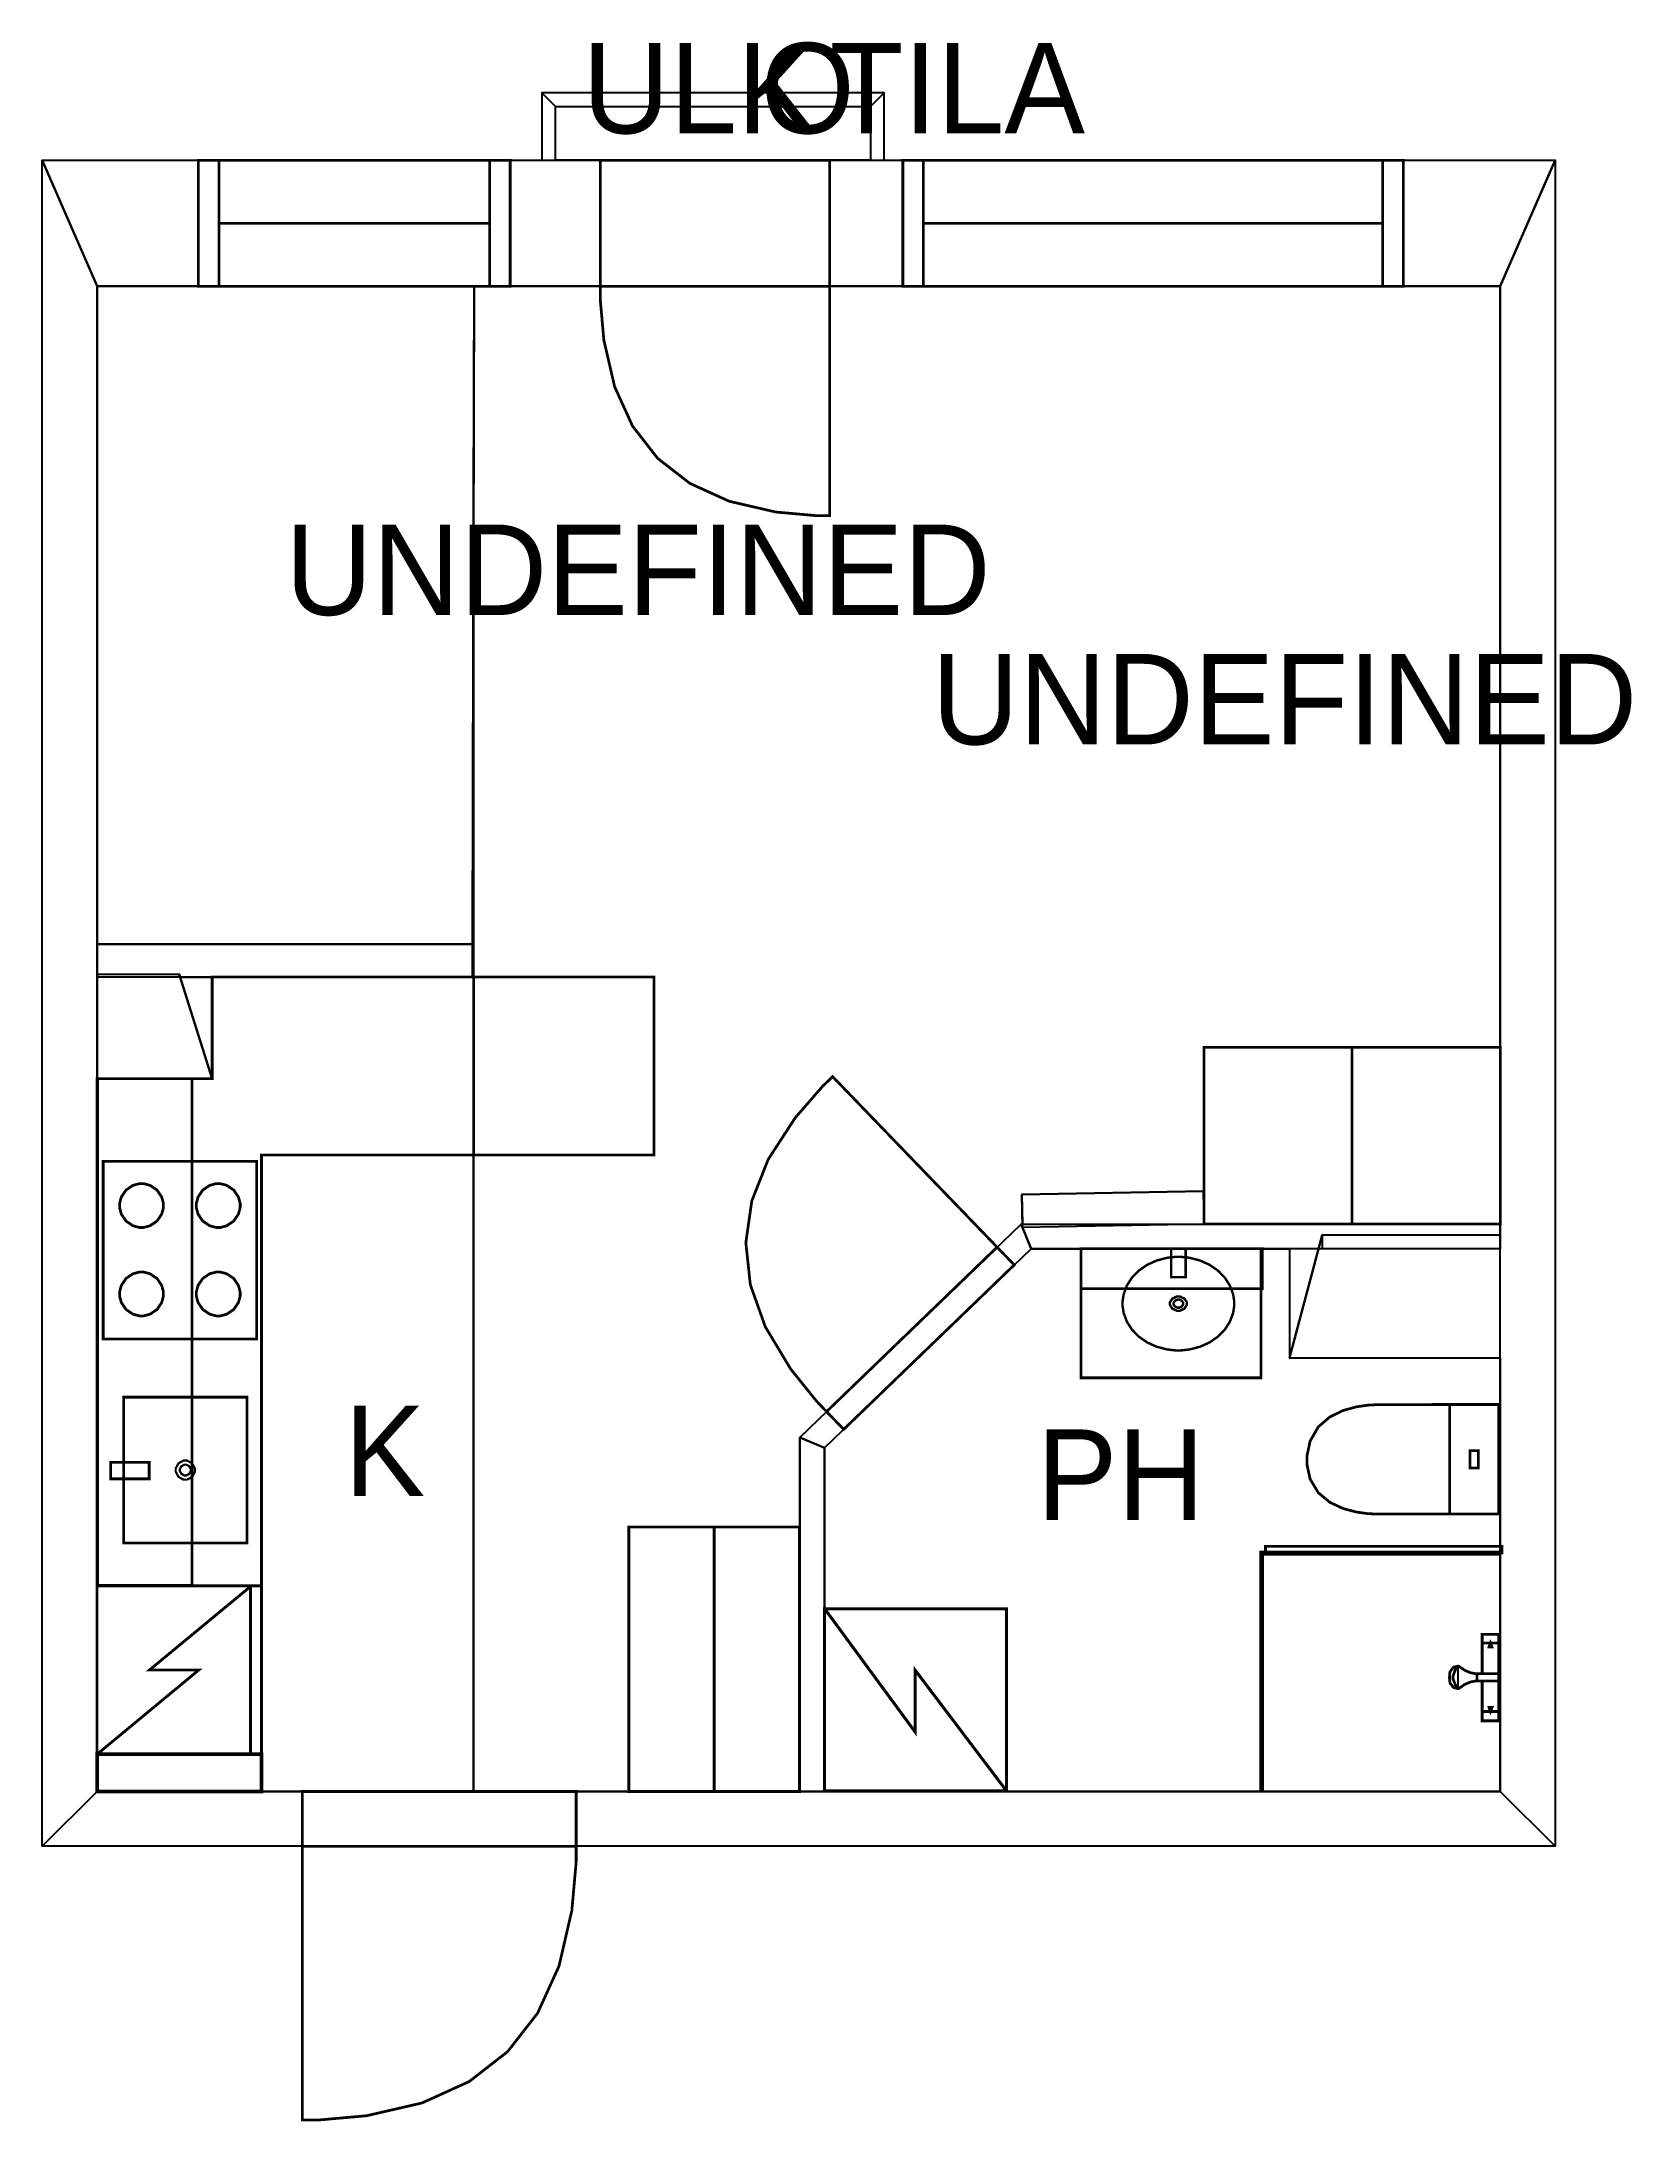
# Model space of a CAD drawing. Extents: x 1.27 to 7.31, y 0.01 to 7.91.
import ezdxf

# ---------------------------------------------------------------- set-up
doc = ezdxf.new("R2010")
doc.units = 0
doc.layers.get('0').update_dxf_attribs({"linetype": 'CONTINUOUS'})

msp = doc.modelspace()

# ---------------------------------------------------------------- linework, layer by layer
at = {"color": 0}
for points, const_width in [([(3.22114, 7.66613), (4.41835, 7.66613), (4.47043, 7.71821), (3.16906, 7.71821), (3.22114, 7.66613)], 0.00208), ([(3.22114, 7.46186), (3.22114, 7.66613), (3.16906, 7.71821), (3.16906, 7.46186), (3.22114, 7.46186)], 0.00208), ([(4.41835, 7.66613), (4.41835, 7.46186), (4.47043, 7.46186), (4.47043, 7.71821), (4.41835, 7.66613)], 0.00208), ([(3.22114, 7.66613), (4.41835, 7.66613), (4.41835, 7.46186), (3.22114, 7.46186), (3.22114, 7.66613)], 0.00208), ([(1.27013, 7.46186), (7.02072, 7.46186), (6.81239, 6.98269), (1.47846, 6.98269), (1.27013, 7.46186)], 0.00208), ([(1.27013, 1.05208), (1.27013, 7.46186), (1.47846, 6.98269), (1.47846, 1.26042), (1.27013, 1.05208)], 0.00208), ([(1.86344, 7.46186), (3.04878, 7.46186), (3.04878, 6.98269), (1.86344, 6.98269), (1.86344, 7.46186)], 0.01042), ([(1.86344, 7.46186), (3.04878, 7.46186), (3.04878, 6.98269), (1.86344, 6.98269), (1.86344, 7.46186)], 0.01042), ([(3.39133, 7.46186), (4.26335, 7.46186), (4.26335, 6.98269), (3.39133, 6.98269), (3.39133, 7.46186)], 0.01042), ([(3.39133, 7.46186), (4.26335, 7.46186), (4.26335, 6.98269), (3.39133, 6.98269), (3.39133, 7.46186)], 0.01042), ([(4.54135, 7.46186), (6.44363, 7.46186), (6.44363, 6.98269), (4.54135, 6.98269), (4.54135, 7.46186)], 0.01042), ([(4.54135, 7.46186), (6.44363, 7.46186), (6.44363, 6.98269), (4.54135, 6.98269), (4.54135, 7.46186)], 0.01042), ([(7.02072, 7.46186), (7.02072, 1.05208), (6.81239, 1.26042), (6.81239, 6.98269), (7.02072, 7.46186)], 0.00208), ([(3.39133, 6.98269), (3.39133, 6.93164), (3.40494, 6.77838), (3.44581, 6.60124), (3.51394, 6.45133), (3.60932, 6.32872), (3.73193, 6.2334), (3.88183, 6.16525), (4.05892, 6.1244), (4.21224, 6.11074), (4.26335, 6.11074), (4.26335, 6.98269), (3.39133, 6.98269)], 0.01042), ([(1.47846, 4.48178), (2.90989, 4.48178), (2.90989, 4.35678), (1.47846, 4.35678), (1.47846, 4.48178)], 0.00208), ([(2.90989, 4.35682), (1.9159, 4.35682), (1.9159, 3.96994), (1.47851, 3.96994), (1.47851, 2.04243), (2.10351, 2.04243), (2.10351, 3.68001), (2.90989, 3.68001), (2.90989, 4.35682)], 0.01042), ([(1.91585, 3.96989), (1.47846, 3.96989), (1.47846, 4.36783), (1.79085, 4.36783), (1.91585, 3.96989)], 0.00208), ([(1.91585, 4.35678), (1.91585, 3.96989), (1.79085, 4.36783), (1.79085, 4.35678), (1.91585, 4.35678)], 0.00208), ([(2.90989, 4.35715), (3.59517, 4.35715), (3.59517, 3.67974), (2.90989, 3.67974), (2.90989, 4.35715)], 0.01042), ([(5.68636, 4.08914), (6.24935, 4.08914), (6.24935, 3.41764), (5.68636, 3.41764), (5.68636, 4.08914)], 0.01042), ([(6.2494, 4.08914), (6.81239, 4.08914), (6.81239, 3.41764), (6.2494, 3.41764), (6.2494, 4.08914)], 0.01042), ([(1.48079, 3.96994), (1.48079, 2.044), (1.83925, 2.044), (1.83925, 3.96994), (1.48079, 3.96994)], 0.01042), ([(4.25157, 2.70458), (4.2149, 2.74262), (4.11513, 2.86632), (4.0185, 3.02735), (3.96169, 3.18761), (3.94472, 3.34717), (3.96744, 3.50603), (4.03006, 3.66411), (4.13238, 3.8215), (4.2366, 3.94151), (4.27458, 3.97814), (4.89979, 3.32981), (4.25157, 2.70458)], 0.01042), ([(1.50162, 3.65597), (1.50162, 2.98058), (2.08496, 2.98058), (2.08496, 3.65597), (1.50162, 3.65597)], 0.01042), ([(1.64746, 3.57129), (1.65554, 3.57129), (1.67985, 3.56478), (1.70638, 3.54688), (1.72424, 3.5204), (1.73079, 3.4961), (1.73079, 3.48796), (1.73079, 3.47987), (1.72424, 3.45551), (1.70638, 3.42904), (1.67985, 3.41118), (1.65554, 3.40462), (1.64746, 3.40462), (1.63932, 3.40462), (1.61501, 3.41118), (1.58854, 3.42904), (1.57064, 3.45551), (1.56412, 3.47987), (1.56412, 3.48796), (1.56412, 3.4961), (1.57064, 3.5204), (1.58854, 3.54688), (1.61501, 3.56478), (1.63932, 3.57129), (1.64746, 3.57129)], 0.01042), ([(1.93913, 3.57129), (1.94721, 3.57129), (1.97151, 3.56478), (1.99804, 3.54688), (2.0159, 3.5204), (2.02246, 3.4961), (2.02246, 3.48796), (2.02246, 3.47987), (2.0159, 3.45551), (1.99804, 3.42904), (1.97151, 3.41118), (1.94721, 3.40462), (1.93913, 3.40462), (1.93099, 3.40462), (1.90668, 3.41118), (1.88021, 3.42904), (1.86231, 3.45551), (1.85579, 3.47987), (1.85579, 3.48796), (1.85579, 3.4961), (1.86231, 3.5204), (1.88021, 3.54688), (1.90668, 3.56478), (1.93099, 3.57129), (1.93913, 3.57129)], 0.01042), ([(5.68636, 3.41758), (4.99636, 3.40446), (4.99397, 3.52946), (5.68397, 3.54258), (5.68636, 3.41758)], 0.00208), ([(4.15001, 2.60656), (4.99104, 3.41758), (5.02886, 3.32383), (4.24376, 2.56668), (4.15001, 2.60656)], 0.00208), ([(4.99104, 3.41758), (6.81239, 3.41758), (6.81239, 3.32383), (5.02886, 3.32383), (4.99104, 3.41758)], 0.00208), ([(4.25157, 2.70458), (4.8999, 3.32981), (4.965, 3.26232), (4.31668, 2.6371), (4.25157, 2.70458)], 0.01042), ([(4.25157, 2.70458), (4.8999, 3.32981), (4.965, 3.26232), (4.31668, 2.6371), (4.25157, 2.70458)], 0.01042), ([(5.21881, 3.32389), (5.90349, 3.32389), (5.90349, 2.83306), (5.21881, 2.83306), (5.21881, 3.32389)], 0.01042), ([(5.21881, 3.32389), (5.90842, 3.32389), (5.90842, 3.17215), (5.21881, 3.17215), (5.21881, 3.32389)], 0.01042), ([(5.56125, 3.32389), (5.61664, 3.32389), (5.61664, 3.21565), (5.56125, 3.21565), (5.56125, 3.32389)], 0.00923), ([(6.01107, 2.90967), (6.81239, 2.90967), (6.81239, 3.37592), (6.13607, 3.37592), (6.01107, 2.90967)], 0.00208), ([(6.01107, 3.32383), (6.01107, 2.90967), (6.13607, 3.37592), (6.13607, 3.32383), (6.01107, 3.32383)], 0.00208), ([(5.80122, 3.11513), (5.80122, 3.10618), (5.79688, 3.07932), (5.7845, 3.04596), (5.76492, 3.01574), (5.73904, 2.98942), (5.70763, 2.96767), (5.67156, 2.95128), (5.63172, 2.94092), (5.59967, 2.93728), (5.58897, 2.93728), (5.57824, 2.93728), (5.54617, 2.94092), (5.50635, 2.95128), (5.47026, 2.96767), (5.43886, 2.98942), (5.41292, 3.01574), (5.39339, 3.04596), (5.38103, 3.07932), (5.37674, 3.10618), (5.37674, 3.11513), (5.37674, 3.12414), (5.38103, 3.15099), (5.39339, 3.18435), (5.41292, 3.21457), (5.43886, 3.24089), (5.47026, 3.26264), (5.50635, 3.27903), (5.54617, 3.28939), (5.57824, 3.29297), (5.58897, 3.29297), (5.59967, 3.29297), (5.63172, 3.28939), (5.67156, 3.27903), (5.70763, 3.26264), (5.73904, 3.24089), (5.76492, 3.21457), (5.7845, 3.18435), (5.79688, 3.15099), (5.80122, 3.12414), (5.80122, 3.11513)], 0.00923), ([(1.64746, 3.23514), (1.65554, 3.23514), (1.67985, 3.22863), (1.70638, 3.21072), (1.72424, 3.18425), (1.73079, 3.15994), (1.73079, 3.15181), (1.73079, 3.14372), (1.72424, 3.11942), (1.70638, 3.09289), (1.67985, 3.07503), (1.65554, 3.06847), (1.64746, 3.06847), (1.63932, 3.06847), (1.61501, 3.07503), (1.58854, 3.09289), (1.57064, 3.11942), (1.56412, 3.14372), (1.56412, 3.15181), (1.56412, 3.15994), (1.57064, 3.18425), (1.58854, 3.21072), (1.61501, 3.22863), (1.63932, 3.23514), (1.64746, 3.23514)], 0.01042), ([(1.93913, 3.23514), (1.94721, 3.23514), (1.97151, 3.22863), (1.99804, 3.21072), (2.0159, 3.18425), (2.02246, 3.15994), (2.02246, 3.15181), (2.02246, 3.14372), (2.0159, 3.11942), (1.99804, 3.09289), (1.97151, 3.07503), (1.94721, 3.06847), (1.93913, 3.06847), (1.93099, 3.06847), (1.90668, 3.07503), (1.88021, 3.09289), (1.86231, 3.11942), (1.85579, 3.14372), (1.85579, 3.15181), (1.85579, 3.15994), (1.86231, 3.18425), (1.88021, 3.21072), (1.90668, 3.22863), (1.93099, 3.23514), (1.93913, 3.23514)], 0.01042), ([(5.62125, 3.11513), (5.62125, 3.11035), (5.61176, 3.09603), (5.59467, 3.08806), (5.58897, 3.08806), (5.58322, 3.08806), (5.56608, 3.09603), (5.55664, 3.11035), (5.55664, 3.11513), (5.55664, 3.11996), (5.56608, 3.13428), (5.58322, 3.14219), (5.58897, 3.14219), (5.59467, 3.14219), (5.61176, 3.13428), (5.62125, 3.11996), (5.62125, 3.11513)], 0.00923), ([(5.60742, 3.11513), (5.60742, 3.11242), (5.602, 3.10422), (5.59224, 3.09967), (5.58897, 3.09967), (5.58567, 3.09967), (5.5759, 3.10422), (5.57053, 3.11242), (5.57053, 3.11513), (5.57053, 3.11789), (5.5759, 3.12608), (5.58567, 3.13058), (5.58897, 3.13058), (5.59224, 3.13058), (5.602, 3.12608), (5.60742, 3.11789), (5.60742, 3.11513)], 0.00923), ([(1.57954, 2.75956), (1.57954, 2.20497), (2.04829, 2.20497), (2.04829, 2.75956), (1.57954, 2.75956)], 0.01042), ([(6.35161, 2.31515), (6.35161, 2.31515), (6.33985, 2.31511), (6.30886, 2.31674), (6.26503, 2.32286), (6.21479, 2.33626), (6.16456, 2.35986), (6.12071, 2.39632), (6.08974, 2.44846), (6.07801, 2.50151), (6.07801, 2.51915), (6.07801, 2.53749), (6.08974, 2.59233), (6.12071, 2.64643), (6.16456, 2.68425), (6.21479, 2.70865), (6.26503, 2.72265), (6.30886, 2.72906), (6.33985, 2.73079), (6.35161, 2.73068), (6.35161, 2.73068), (6.6199, 2.73178), (6.6199, 2.31515), (6.35161, 2.31515)], 0.01042), ([(6.6199, 2.73172), (6.6199, 2.31515), (6.80718, 2.31515), (6.80718, 2.73172), (6.6199, 2.73172)], 0.01042), ([(4.15001, 1.26042), (4.15001, 2.60656), (4.24376, 2.56668), (4.24376, 1.26042), (4.15001, 1.26042)], 0.00208), ([(6.69775, 2.55658), (6.69775, 2.49035), (6.72933, 2.49035), (6.72933, 2.55658), (6.69775, 2.55658)], 0.01042), ([(1.5306, 2.51156), (1.5306, 2.44906), (1.67643, 2.44906), (1.67643, 2.51156), (1.5306, 2.51156)], 0.01042), ([(1.81392, 2.51878), (1.82032, 2.51878), (1.83968, 2.50814), (1.85038, 2.48876), (1.85038, 2.48232), (1.85038, 2.47592), (1.83968, 2.45654), (1.82032, 2.44586), (1.81392, 2.44586), (1.80746, 2.44586), (1.78808, 2.45654), (1.77746, 2.47592), (1.77746, 2.48232), (1.77746, 2.48876), (1.78808, 2.50814), (1.80746, 2.51878), (1.81392, 2.51878)], 0.00833), ([(1.81392, 2.50315), (1.81754, 2.50315), (1.82861, 2.49707), (1.83475, 2.486), (1.83475, 2.48232), (1.83475, 2.47868), (1.82861, 2.46761), (1.81754, 2.46149), (1.81392, 2.46149), (1.81022, 2.46149), (1.79915, 2.46761), (1.79308, 2.47868), (1.79308, 2.48232), (1.79308, 2.486), (1.79915, 2.49707), (1.81022, 2.50315), (1.81392, 2.50315)], 0.00833), ([(3.5, 2.26557), (3.5, 1.26047), (4.14865, 1.26047), (4.14865, 2.26557), (3.5, 2.26557)], 0.01042), ([(5.92003, 2.19287), (5.92003, 2.16683), (6.81879, 2.16683), (6.81879, 2.19287), (5.92003, 2.19287)], 0.01042), ([(5.92003, 2.19287), (5.92003, 2.16683), (6.81879, 2.16683), (6.81879, 2.19287), (5.92003, 2.19287)], 0.01042), ([(1.47846, 2.04243), (1.47846, 1.40192), (2.10346, 1.40192), (2.10346, 2.04243), (1.47846, 2.04243)], 0.01068), ([(2.06179, 2.04243), (2.06179, 1.40192), (2.10346, 1.40192), (2.10346, 2.04243), (2.06179, 2.04243)], 0.01068), ([(4.24371, 1.95432), (4.93565, 1.95432), (4.93565, 1.26259), (4.24371, 1.26259), (4.24371, 1.95432)], 0.01153), ([(6.74365, 1.85835), (6.74365, 1.82497), (6.80718, 1.82497), (6.80718, 1.85835), (6.74365, 1.85835)], 0.01042), ([(6.74365, 1.82497), (6.74365, 1.70833), (6.80718, 1.70833), (6.80718, 1.82497), (6.74365, 1.82497)], 0.01042), ([(6.7749, 1.82497), (6.7761, 1.82178), (6.77994, 1.81213), (6.78114, 1.80935), (6.78114, 1.80935), (6.77968, 1.80935), (6.77539, 1.80935), (6.77111, 1.80935), (6.76969, 1.80935), (6.76969, 1.80935), (6.77035, 1.81174), (6.77371, 1.82172), (6.7749, 1.82497)], 0.01042), ([(6.80718, 1.70833), (6.80718, 1.68024), (6.72385, 1.68024), (6.72385, 1.68728), (6.72385, 1.70307), (6.72385, 1.70833), (6.74468, 1.70833), (6.79156, 1.70833), (6.80718, 1.70833)], 0.01042), ([(6.74365, 1.68024), (6.74365, 1.56353), (6.80718, 1.56353), (6.80718, 1.68024), (6.74365, 1.68024)], 0.01042), ([(6.7749, 1.56456), (6.7761, 1.56782), (6.77994, 1.57747), (6.78114, 1.58018), (6.78114, 1.58018), (6.77968, 1.58018), (6.77539, 1.58018), (6.77111, 1.58018), (6.76969, 1.58018), (6.76969, 1.58018), (6.77035, 1.57785), (6.77371, 1.56788), (6.7749, 1.56456)], 0.01042), ([(6.74365, 1.56456), (6.74365, 1.52919), (6.80718, 1.52919), (6.80718, 1.56456), (6.74365, 1.56456)], 0.01042), ([(1.47846, 1.40196), (1.47846, 1.26042), (2.10346, 1.26042), (2.10346, 1.40196), (1.47846, 1.40196)], 0.01415), ([(2.25896, 1.26042), (3.29958, 1.26042), (3.29958, 1.05208), (2.25896, 1.05208), (2.25896, 1.26042)], 0.01042), ([(2.25896, 1.26042), (3.29958, 1.26042), (3.29958, 1.05208), (2.25896, 1.05208), (2.25896, 1.26042)], 0.01042), ([(7.02072, 1.05208), (1.27013, 1.05208), (1.47846, 1.26042), (6.81239, 1.26042), (7.02072, 1.05208)], 0.00208), ([(3.29958, 1.05208), (3.29958, 0.99116), (3.28331, 0.80821), (3.23454, 0.59684), (3.15321, 0.41797), (3.03939, 0.27165), (2.89307, 0.15782), (2.71419, 0.0765), (2.50282, 0.02772), (2.31988, 0.01145), (2.25896, 0.01145), (2.25896, 1.05208), (3.29958, 1.05208)], 0.01042)]:
    msp.add_lwpolyline(points, close=True, dxfattribs=dict(at, const_width=const_width))
at = {"color": 7}
for points in [[(3.22114, 7.46186), (3.22114, 7.66613), (3.16906, 7.71821), (3.16906, 7.46186), (3.22114, 7.46186)], [(3.22114, 7.66613), (4.41835, 7.66613), (4.47043, 7.71821), (3.16906, 7.71821), (3.22114, 7.66613)], [(4.41835, 7.66613), (4.41835, 7.46186), (4.47043, 7.46186), (4.47043, 7.71821), (4.41835, 7.66613)], [(3.22114, 7.66613), (4.41835, 7.66613), (4.41835, 7.46186), (3.22114, 7.46186), (3.22114, 7.66613)], [(1.86344, 7.46186), (3.04878, 7.46186), (3.04878, 6.98269), (1.86344, 6.98269), (1.86344, 7.46186)], [(1.86344, 7.46186), (3.04878, 7.46186), (3.04878, 6.98269), (1.86344, 6.98269), (1.86344, 7.46186)], [(3.39133, 7.46186), (4.26335, 7.46186), (4.26335, 6.98269), (3.39133, 6.98269), (3.39133, 7.46186)], [(3.39133, 7.46186), (4.26335, 7.46186), (4.26335, 6.98269), (3.39133, 6.98269), (3.39133, 7.46186)], [(4.54135, 7.46186), (6.44363, 7.46186), (6.44363, 6.98269), (4.54135, 6.98269), (4.54135, 7.46186)], [(4.54135, 7.46186), (6.44363, 7.46186), (6.44363, 6.98269), (4.54135, 6.98269), (4.54135, 7.46186)], [(1.47846, 4.48178), (1.47846, 6.98269), (2.91168, 6.98269), (2.90625, 4.48178), (1.47846, 4.48178)], [(6.81239, 3.41758), (5.68636, 3.41758), (5.68397, 3.54258), (4.99397, 3.52946), (4.99636, 3.41758), (4.99104, 3.41758), (4.15001, 2.60656), (4.15001, 1.26042), (2.90989, 1.26042), (2.90989, 6.16667), (2.91168, 6.98269), (6.81239, 6.98269), (6.81239, 3.41758)], [(2.90989, 1.26042), (1.47846, 1.26042), (1.47846, 3.96989), (1.91585, 3.96989), (1.91585, 4.35678), (2.90625, 4.35678), (2.90625, 4.48178), (2.90989, 6.16667), (2.90989, 1.26042)], [(2.90989, 4.35682), (1.9159, 4.35682), (1.9159, 3.96994), (1.47851, 3.96994), (1.47851, 2.04243), (2.10351, 2.04243), (2.10351, 3.68001), (2.90989, 3.68001), (2.90989, 4.35682)], [(2.90989, 4.35715), (3.59517, 4.35715), (3.59517, 3.67974), (2.90989, 3.67974), (2.90989, 4.35715)], [(5.68636, 4.08914), (6.24935, 4.08914), (6.24935, 3.41764), (5.68636, 3.41764), (5.68636, 4.08914)], [(6.2494, 4.08914), (6.81239, 4.08914), (6.81239, 3.41764), (6.2494, 3.41764), (6.2494, 4.08914)], [(1.50162, 3.65597), (2.08496, 3.65597), (2.08496, 2.98058), (1.50162, 2.98058), (1.50162, 3.65597)], [(1.64746, 3.57129), (1.65554, 3.57129), (1.67985, 3.56478), (1.70638, 3.54688), (1.72424, 3.5204), (1.73079, 3.4961), (1.73079, 3.48796), (1.73079, 3.47987), (1.72424, 3.45551), (1.70638, 3.42904), (1.67985, 3.41118), (1.65554, 3.40462), (1.64746, 3.40462), (1.63932, 3.40462), (1.61501, 3.41118), (1.58854, 3.42904), (1.57064, 3.45551), (1.56412, 3.47987), (1.56412, 3.48796), (1.56412, 3.4961), (1.57064, 3.5204), (1.58854, 3.54688), (1.61501, 3.56478), (1.63932, 3.57129), (1.64746, 3.57129)], [(1.93913, 3.57129), (1.94721, 3.57129), (1.97151, 3.56478), (1.99804, 3.54688), (2.0159, 3.5204), (2.02246, 3.4961), (2.02246, 3.48796), (2.02246, 3.47987), (2.0159, 3.45551), (1.99804, 3.42904), (1.97151, 3.41118), (1.94721, 3.40462), (1.93913, 3.40462), (1.93099, 3.40462), (1.90668, 3.41118), (1.88021, 3.42904), (1.86231, 3.45551), (1.85579, 3.47987), (1.85579, 3.48796), (1.85579, 3.4961), (1.86231, 3.5204), (1.88021, 3.54688), (1.90668, 3.56478), (1.93099, 3.57129), (1.93913, 3.57129)], [(6.01107, 2.90967), (6.81239, 2.90967), (6.81239, 1.26042), (4.24376, 1.26042), (4.24376, 2.56668), (5.02886, 3.32383), (6.01107, 3.32383), (6.01107, 2.90967)], [(4.25157, 2.70458), (4.8999, 3.32981), (4.965, 3.26232), (4.31668, 2.6371), (4.25157, 2.70458)], [(4.25157, 2.70458), (4.8999, 3.32981), (4.965, 3.26232), (4.31668, 2.6371), (4.25157, 2.70458)], [(5.21881, 3.32389), (5.90349, 3.32389), (5.90349, 2.83306), (5.21881, 2.83306), (5.21881, 3.32389)], [(5.56125, 3.32389), (5.61664, 3.32389), (5.61664, 3.21565), (5.56125, 3.21565), (5.56125, 3.32389)], [(5.80122, 3.11513), (5.80122, 3.10618), (5.79688, 3.07932), (5.7845, 3.04596), (5.76492, 3.01574), (5.73904, 2.98942), (5.70763, 2.96767), (5.67156, 2.95128), (5.63172, 2.94092), (5.59967, 2.93728), (5.58897, 2.93728), (5.57824, 2.93728), (5.54617, 2.94092), (5.50635, 2.95128), (5.47026, 2.96767), (5.43886, 2.98942), (5.41292, 3.01574), (5.39339, 3.04596), (5.38103, 3.07932), (5.37674, 3.10618), (5.37674, 3.11513), (5.37674, 3.12414), (5.38103, 3.15099), (5.39339, 3.18435), (5.41292, 3.21457), (5.43886, 3.24089), (5.47026, 3.26264), (5.50635, 3.27903), (5.54617, 3.28939), (5.57824, 3.29297), (5.58897, 3.29297), (5.59967, 3.29297), (5.63172, 3.28939), (5.67156, 3.27903), (5.70763, 3.26264), (5.73904, 3.24089), (5.76492, 3.21457), (5.7845, 3.18435), (5.79688, 3.15099), (5.80122, 3.12414), (5.80122, 3.11513)], [(1.64746, 3.23514), (1.65554, 3.23514), (1.67985, 3.22863), (1.70638, 3.21072), (1.72424, 3.18425), (1.73079, 3.15994), (1.73079, 3.15181), (1.73079, 3.14372), (1.72424, 3.11942), (1.70638, 3.09289), (1.67985, 3.07503), (1.65554, 3.06847), (1.64746, 3.06847), (1.63932, 3.06847), (1.61501, 3.07503), (1.58854, 3.09289), (1.57064, 3.11942), (1.56412, 3.14372), (1.56412, 3.15181), (1.56412, 3.15994), (1.57064, 3.18425), (1.58854, 3.21072), (1.61501, 3.22863), (1.63932, 3.23514), (1.64746, 3.23514)], [(1.93913, 3.23514), (1.94721, 3.23514), (1.97151, 3.22863), (1.99804, 3.21072), (2.0159, 3.18425), (2.02246, 3.15994), (2.02246, 3.15181), (2.02246, 3.14372), (2.0159, 3.11942), (1.99804, 3.09289), (1.97151, 3.07503), (1.94721, 3.06847), (1.93913, 3.06847), (1.93099, 3.06847), (1.90668, 3.07503), (1.88021, 3.09289), (1.86231, 3.11942), (1.85579, 3.14372), (1.85579, 3.15181), (1.85579, 3.15994), (1.86231, 3.18425), (1.88021, 3.21072), (1.90668, 3.22863), (1.93099, 3.23514), (1.93913, 3.23514)], [(5.62125, 3.11513), (5.62125, 3.11035), (5.61176, 3.09603), (5.59467, 3.08806), (5.58897, 3.08806), (5.58322, 3.08806), (5.56608, 3.09603), (5.55664, 3.11035), (5.55664, 3.11513), (5.55664, 3.11996), (5.56608, 3.13428), (5.58322, 3.14219), (5.58897, 3.14219), (5.59467, 3.14219), (5.61176, 3.13428), (5.62125, 3.11996), (5.62125, 3.11513)], [(5.60742, 3.11513), (5.60742, 3.11242), (5.602, 3.10422), (5.59224, 3.09967), (5.58897, 3.09967), (5.58567, 3.09967), (5.5759, 3.10422), (5.57053, 3.11242), (5.57053, 3.11513), (5.57053, 3.11789), (5.5759, 3.12608), (5.58567, 3.13058), (5.58897, 3.13058), (5.59224, 3.13058), (5.602, 3.12608), (5.60742, 3.11789), (5.60742, 3.11513)], [(1.57954, 2.75956), (2.04829, 2.75956), (2.04829, 2.20497), (1.57954, 2.20497), (1.57954, 2.75956)], [(6.35161, 2.31515), (6.35161, 2.31515), (6.33985, 2.31511), (6.30886, 2.31674), (6.26503, 2.32286), (6.21479, 2.33626), (6.16456, 2.35986), (6.12071, 2.39632), (6.08974, 2.44846), (6.07801, 2.50151), (6.07801, 2.51915), (6.07801, 2.53749), (6.08974, 2.59233), (6.12071, 2.64643), (6.16456, 2.68425), (6.21479, 2.70865), (6.26503, 2.72265), (6.30886, 2.72906), (6.33985, 2.73079), (6.35161, 2.73068), (6.35161, 2.73068), (6.6199, 2.73178), (6.6199, 2.31515), (6.35161, 2.31515)], [(6.6199, 2.73172), (6.80718, 2.73172), (6.80718, 2.31515), (6.6199, 2.31515), (6.6199, 2.73172)], [(6.69775, 2.55658), (6.72933, 2.55658), (6.72933, 2.49035), (6.69775, 2.49035), (6.69775, 2.55658)], [(1.5306, 2.51156), (1.67643, 2.51156), (1.67643, 2.44906), (1.5306, 2.44906), (1.5306, 2.51156)], [(1.81392, 2.51878), (1.82032, 2.51878), (1.83968, 2.50814), (1.85038, 2.48876), (1.85038, 2.48232), (1.85038, 2.47592), (1.83968, 2.45654), (1.82032, 2.44586), (1.81392, 2.44586), (1.80746, 2.44586), (1.78808, 2.45654), (1.77746, 2.47592), (1.77746, 2.48232), (1.77746, 2.48876), (1.78808, 2.50814), (1.80746, 2.51878), (1.81392, 2.51878)], [(1.81392, 2.50315), (1.81754, 2.50315), (1.82861, 2.49707), (1.83475, 2.486), (1.83475, 2.48232), (1.83475, 2.47868), (1.82861, 2.46761), (1.81754, 2.46149), (1.81392, 2.46149), (1.81022, 2.46149), (1.79915, 2.46761), (1.79308, 2.47868), (1.79308, 2.48232), (1.79308, 2.486), (1.79915, 2.49707), (1.81022, 2.50315), (1.81392, 2.50315)], [(3.5, 2.26557), (4.14865, 2.26557), (4.14865, 1.26047), (3.5, 1.26047), (3.5, 2.26557)], [(5.92003, 2.19287), (6.81879, 2.19287), (6.81879, 2.16683), (5.92003, 2.16683), (5.92003, 2.19287)], [(5.92003, 2.19287), (6.81879, 2.19287), (6.81879, 2.16683), (5.92003, 2.16683), (5.92003, 2.19287)], [(1.47846, 2.04243), (2.10346, 2.04243), (2.10346, 1.40192), (1.47846, 1.40192), (1.47846, 2.04243)], [(2.06179, 2.04243), (2.10346, 2.04243), (2.10346, 1.40192), (2.06179, 1.40192), (2.06179, 2.04243)], [(4.24371, 1.95432), (4.93565, 1.95432), (4.93565, 1.26259), (4.24371, 1.26259), (4.24371, 1.95432)], [(6.74365, 1.85835), (6.80718, 1.85835), (6.80718, 1.82497), (6.74365, 1.82497), (6.74365, 1.85835)], [(6.74365, 1.82497), (6.80718, 1.82497), (6.80718, 1.70833), (6.74365, 1.70833), (6.74365, 1.82497)], [(6.7749, 1.82497), (6.7761, 1.82178), (6.77994, 1.81213), (6.78114, 1.80935), (6.78114, 1.80935), (6.77968, 1.80935), (6.77539, 1.80935), (6.77111, 1.80935), (6.76969, 1.80935), (6.76969, 1.80935), (6.77035, 1.81174), (6.77371, 1.82172), (6.7749, 1.82497)], [(6.72385, 1.70833), (6.7175, 1.70833), (6.69857, 1.71203), (6.67617, 1.7219), (6.67176, 1.72499), (6.67019, 1.72607), (6.6556, 1.73622), (6.65408, 1.73643), (6.65121, 1.73699), (6.63465, 1.73286), (6.62175, 1.71615), (6.62071, 1.71039), (6.62044, 1.7091), (6.61968, 1.6976), (6.61968, 1.69374), (6.61968, 1.69476), (6.61968, 1.69065), (6.62044, 1.67942), (6.62071, 1.67811), (6.62175, 1.67242), (6.63465, 1.65576), (6.65121, 1.65158), (6.65408, 1.65207), (6.6556, 1.65235), (6.67019, 1.66249), (6.67176, 1.66351), (6.67617, 1.66667), (6.69857, 1.6766), (6.7175, 1.68024), (6.72385, 1.68024)], [(6.65306, 1.73643), (6.6525, 1.73622), (6.64231, 1.72433), (6.63325, 1.70063), (6.63325, 1.69271), (6.63346, 1.68647), (6.64274, 1.66385), (6.6525, 1.65261), (6.65306, 1.65207)], [(6.80718, 1.70833), (6.80718, 1.68024), (6.72385, 1.68024), (6.72385, 1.68728), (6.72385, 1.70307), (6.72385, 1.70833), (6.74468, 1.70833), (6.79156, 1.70833), (6.80718, 1.70833)], [(6.74365, 1.68024), (6.80718, 1.68024), (6.80718, 1.56353), (6.74365, 1.56353), (6.74365, 1.68024)], [(6.74365, 1.56456), (6.80718, 1.56456), (6.80718, 1.52919), (6.74365, 1.52919), (6.74365, 1.56456)], [(6.7749, 1.56456), (6.7761, 1.56782), (6.77994, 1.57747), (6.78114, 1.58018), (6.78114, 1.58018), (6.77968, 1.58018), (6.77539, 1.58018), (6.77111, 1.58018), (6.76969, 1.58018), (6.76969, 1.58018), (6.77035, 1.57785), (6.77371, 1.56788), (6.7749, 1.56456)], [(1.47846, 1.40196), (2.10346, 1.40196), (2.10346, 1.26042), (1.47846, 1.26042), (1.47846, 1.40196)], [(2.25896, 1.26042), (3.29958, 1.26042), (3.29958, 1.05208), (2.25896, 1.05208), (2.25896, 1.26042)], [(2.25896, 1.26042), (3.29958, 1.26042), (3.29958, 1.05208), (2.25896, 1.05208), (2.25896, 1.26042)]]:
    msp.add_lwpolyline(points, close=True, dxfattribs=at)
at = {"color": 0}
for points in [[(1.27013, 7.46186), (7.02072, 7.46186), (6.81239, 6.98269), (1.47846, 6.98269), (1.27013, 7.46186)], [(1.27013, 1.05208), (1.27013, 7.46186), (1.47846, 6.98269), (1.47846, 1.26042), (1.27013, 1.05208)], [(7.02072, 7.46186), (7.02072, 1.05208), (6.81239, 1.26042), (6.81239, 6.98269), (7.02072, 7.46186)], [(1.47846, 4.48178), (2.90989, 4.48178), (2.90989, 4.35678), (1.47846, 4.35678), (1.47846, 4.48178)], [(1.91585, 3.96989), (1.47846, 3.96989), (1.47846, 4.36783), (1.79085, 4.36783), (1.91585, 3.96989)], [(1.91585, 4.35678), (1.91585, 3.96989), (1.79085, 4.36783), (1.79085, 4.35678), (1.91585, 4.35678)], [(5.68636, 3.41758), (4.99636, 3.40446), (4.99397, 3.52946), (5.68397, 3.54258), (5.68636, 3.41758)], [(4.15001, 2.60656), (4.99104, 3.41758), (5.02886, 3.32383), (4.24376, 2.56668), (4.15001, 2.60656)], [(4.99104, 3.41758), (6.81239, 3.41758), (6.81239, 3.32383), (5.02886, 3.32383), (4.99104, 3.41758)], [(6.01107, 3.32383), (6.01107, 2.90967), (6.13607, 3.37592), (6.13607, 3.32383), (6.01107, 3.32383)], [(6.01107, 2.90967), (6.81239, 2.90967), (6.81239, 3.37592), (6.13607, 3.37592), (6.01107, 2.90967)], [(4.15001, 1.26042), (4.15001, 2.60656), (4.24376, 2.56668), (4.24376, 1.26042), (4.15001, 1.26042)], [(7.02072, 1.05208), (1.27013, 1.05208), (1.47846, 1.26042), (6.81239, 1.26042), (7.02072, 1.05208)]]:
    msp.add_lwpolyline(points, close=True, dxfattribs=at)
for points, const_width in [([(1.94157, 7.46186), (1.94157, 6.98269)], 0.01042), ([(2.9706, 7.46186), (2.9706, 6.98269)], 0.01042), ([(4.61947, 7.46186), (4.61947, 6.98269)], 0.01042), ([(6.3655, 7.46186), (6.3655, 6.98269)], 0.01042), ([(1.94157, 7.22228), (2.9706, 7.22228)], 0.01042), ([(4.61947, 7.22228), (6.3655, 7.22228)], 0.01042), ([(6.81239, 2.16683), (5.90565, 2.16683), (5.90565, 1.25993)], 0.01875), ([(1.47846, 1.40192), (1.8649, 1.72217), (1.6774, 1.72217), (2.06494, 2.04243)], 0.01068), ([(4.93565, 1.26259), (4.58854, 1.7214), (4.58854, 1.48622), (4.24485, 1.95432)], 0.01153), ([(6.72385, 1.70833), (6.7175, 1.70833), (6.69857, 1.71203), (6.67617, 1.7219), (6.67176, 1.72499), (6.67019, 1.72607), (6.6556, 1.73622), (6.65408, 1.73643), (6.65121, 1.73699), (6.63465, 1.73286), (6.62175, 1.71615), (6.62071, 1.71039), (6.62044, 1.7091), (6.61968, 1.6976), (6.61968, 1.69374), (6.61968, 1.69476), (6.61968, 1.69065), (6.62044, 1.67942), (6.62071, 1.67811), (6.62175, 1.67242), (6.63465, 1.65576), (6.65121, 1.65158), (6.65408, 1.65207), (6.6556, 1.65235), (6.67019, 1.66249), (6.67176, 1.66351), (6.67617, 1.66667), (6.69857, 1.6766), (6.7175, 1.68024), (6.72385, 1.68024)], 0.01042), ([(6.65306, 1.73643), (6.6525, 1.73622), (6.64231, 1.72433), (6.63325, 1.70063), (6.63325, 1.69271), (6.63346, 1.68647), (6.64274, 1.66385), (6.6525, 1.65261), (6.65306, 1.65207)], 0.01042)]:
    msp.add_lwpolyline(points, dxfattribs=dict(at, const_width=const_width))
at = {"color": 7, "const_width": 0.00208}
for points in [[(1.47846, 4.48178), (1.47846, 6.98269), (2.91168, 6.98269), (2.90625, 4.48178), (1.47846, 4.48178)], [(6.81239, 3.41758), (5.68636, 3.41758), (5.68397, 3.54258), (4.99397, 3.52946), (4.99636, 3.41758), (4.99104, 3.41758), (4.15001, 2.60656), (4.15001, 1.26042), (2.90989, 1.26042), (2.90989, 6.16667), (2.91168, 6.98269), (6.81239, 6.98269), (6.81239, 3.41758)], [(2.90989, 1.26042), (1.47846, 1.26042), (1.47846, 3.96989), (1.91585, 3.96989), (1.91585, 4.35678), (2.90625, 4.35678), (2.90625, 4.48178), (2.90989, 6.16667), (2.90989, 1.26042)], [(6.01107, 2.90967), (6.81239, 2.90967), (6.81239, 1.26042), (4.24376, 1.26042), (4.24376, 2.56668), (5.02886, 3.32383), (6.01107, 3.32383), (6.01107, 2.90967)]]:
    msp.add_lwpolyline(points, close=True, dxfattribs=at)
at = {"color": 253, "const_width": 0.01042}
msp.add_lwpolyline([(3.82433, 2.26557), (3.82433, 1.26042)], dxfattribs=at)

# ---------------------------------------------------------------- texts
at = {"color": 0}
for s, p in [('ULK', (3.32332, 7.56401)), ('O', (4.00093, 7.56401)), ('TILA', (4.26324, 7.56401)), ('UNDEFINED', (2.19371, 5.73304)), ('UNDEFINED', (4.65153, 5.24106)), ('K', (2.41904, 2.38376)), ('PH', (5.05029, 2.29303))]:
    msp.add_text(s, height=0.34375, dxfattribs=at).set_placement(p)

doc.saveas('drawing.dxf')
